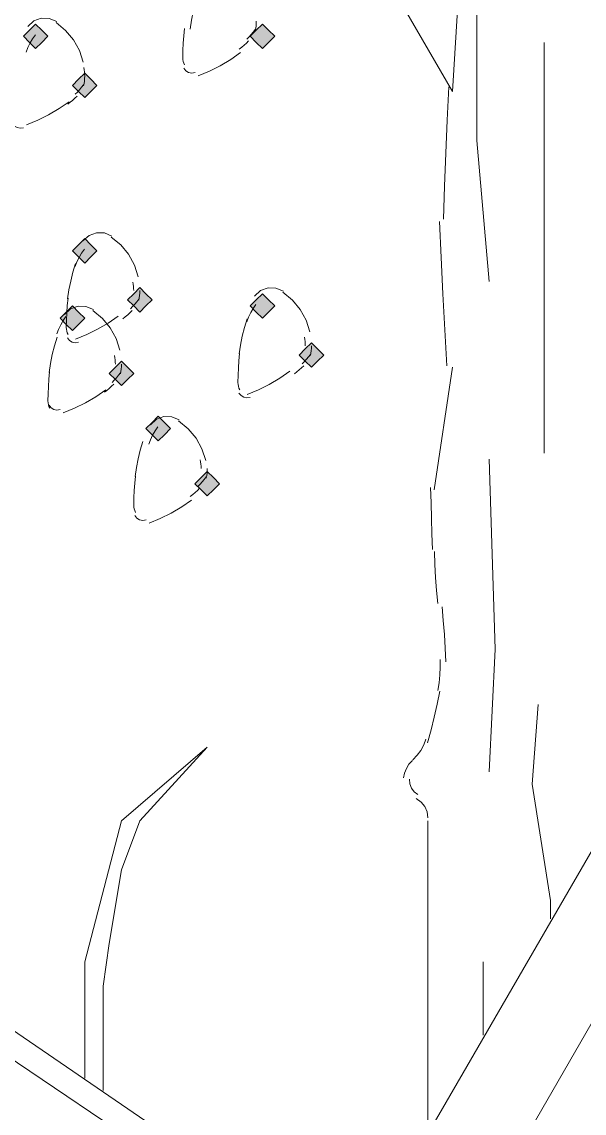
# Model space of a CAD drawing. Header units: millimetres. Extents: x 0 to 420, y 0 to 297.
# Drawn here: x 346.027 to 347.969, y 85.202 to 88.971 of the extents above; entities that cross this region are included whole.
import ezdxf

# ---------------------------------------------------------------- set-up
doc = ezdxf.new("R2010")
doc.units = ezdxf.units.MM

msp = doc.modelspace()

# ---------------------------------------------------------------- hatches: boundary and pattern name
for points in [[(346.075, 88.9635), (346.0538, 88.9423), (346.0327, 88.9212), (346.0538, 88.9), (346.075, 88.8788), (346.0962, 88.9), (346.1173, 88.9212), (346.0962, 88.9423), (346.075, 88.9635)], [(346.8582, 88.9635), (346.837, 88.9423), (346.8158, 88.9212), (346.837, 88.9), (346.8582, 88.8788), (346.8793, 88.9), (346.9005, 88.9212), (346.8793, 88.9423), (346.8582, 88.9635)], [(346.2443, 88.7942), (346.2232, 88.773), (346.202, 88.7518), (346.2232, 88.7307), (346.2443, 88.7095), (346.2655, 88.7307), (346.2867, 88.7518), (346.2655, 88.773), (346.2443, 88.7942)], [(346.2443, 88.2227), (346.2232, 88.2015), (346.202, 88.1803), (346.2232, 88.1592), (346.2443, 88.138), (346.2655, 88.1592), (346.2867, 88.1803), (346.2655, 88.2015), (346.2443, 88.2227)], [(346.4348, 88.0533), (346.4137, 88.0322), (346.3925, 88.011), (346.4137, 87.9898), (346.4348, 87.9687), (346.456, 87.9898), (346.4772, 88.011), (346.456, 88.0322), (346.4348, 88.0533)], [(346.8582, 88.0322), (346.837, 88.011), (346.8158, 87.9898), (346.837, 87.9687), (346.8582, 87.9475), (346.8793, 87.9687), (346.9005, 87.9898), (346.8793, 88.011), (346.8582, 88.0322)], [(346.202, 87.9898), (346.1808, 87.9687), (346.1597, 87.9475), (346.1808, 87.9263), (346.202, 87.9052), (346.2232, 87.9263), (346.2443, 87.9475), (346.2232, 87.9687), (346.202, 87.9898)], [(347.0275, 87.8628), (347.0063, 87.8417), (346.9852, 87.8205), (347.0063, 87.7993), (347.0275, 87.7782), (347.0487, 87.7993), (347.0698, 87.8205), (347.0487, 87.8417), (347.0275, 87.8628)], [(346.3713, 87.7993), (346.3502, 87.7782), (346.329, 87.757), (346.3502, 87.7358), (346.3713, 87.7147), (346.3925, 87.7358), (346.4137, 87.757), (346.3925, 87.7782), (346.3713, 87.7993)], [(346.4983, 87.6088), (346.4772, 87.5877), (346.456, 87.5665), (346.4772, 87.5453), (346.4983, 87.5242), (346.5195, 87.5453), (346.5407, 87.5665), (346.5195, 87.5877), (346.4983, 87.6088)], [(346.6677, 87.4183), (346.6465, 87.3972), (346.6253, 87.376), (346.6465, 87.3548), (346.6677, 87.3337), (346.6888, 87.3548), (346.71, 87.376), (346.6888, 87.3972), (346.6677, 87.4183)]]:
    msp.add_hatch(color=7).paths.add_polyline_path(points)

# ---------------------------------------------------------------- linework, layer by layer
at = {"lineweight": 13}
for points in [[(347.6413, 90.4028), (347.6202, 90.1065), (347.5778, 89.7467), (347.5567, 89.4503), (347.5355, 89.0693), (347.5143, 88.7307)], [(347.5143, 88.7307), (346.9005, 89.789), (347.1545, 89.9583), (347.5567, 89.2598)], [(347.6413, 88.0745), (347.599, 88.5613), (347.599, 89.0905), (347.7048, 89.7043)], [(346.6357, 89.0674), (346.6268, 89.0375), (346.6193, 89.0073), (346.6134, 88.9768), (346.6089, 88.946)], [(346.1479, 88.9722), (346.1219, 88.9831), (346.0946, 88.9837), (346.0689, 88.9743), (346.0479, 88.9556)], [(346.2391, 88.8316), (346.2259, 88.8722), (346.2055, 88.9091), (346.1784, 88.9416), (346.1454, 88.9685)], [(346.8335, 88.9408), (346.835, 88.949), (346.8361, 88.9574), (346.8368, 88.9657), (346.837, 88.9741)], [(346.074, 88.9269), (346.0642, 88.9129), (346.0557, 88.8982), (346.0484, 88.8828), (346.0425, 88.8668)], [(346.5891, 88.9478), (346.5864, 88.9227), (346.5845, 88.8975), (346.5834, 88.8723), (346.583, 88.8471)], [(346.8044, 88.9114), (346.812, 88.9193), (346.8194, 88.9274), (346.8265, 88.9358), (346.8333, 88.9444)], [(346.7783, 88.8772), (346.7867, 88.8837), (346.7949, 88.8906), (346.8029, 88.8978), (346.8106, 88.9052)], [(347.8318, 87.4818), (347.8318, 87.9263), (347.8318, 88.4767), (347.8318, 88.9)], [(346.583, 88.8471), (346.5834, 88.8406), (346.5846, 88.8343), (346.5865, 88.8281), (346.5892, 88.8222)], [(346.6359, 88.7852), (346.6749, 88.8009), (346.7125, 88.8195), (346.7486, 88.8408), (346.783, 88.8648)], [(346.2443, 88.7836), (346.2441, 88.7911), (346.2435, 88.7985), (346.2425, 88.8059), (346.2411, 88.8133)], [(346.5867, 88.811), (346.5938, 88.802), (346.6033, 88.7963), (346.6143, 88.7942), (346.6255, 88.796)], [(346.2408, 88.7503), (346.2424, 88.7586), (346.2435, 88.7668), (346.2441, 88.7752), (346.2443, 88.7836)], [(346.2117, 88.7209), (346.2193, 88.7288), (346.2267, 88.7369), (346.2338, 88.7453), (346.2406, 88.7539)], [(347.5025, 88.7463), (347.4968, 88.6321), (347.4917, 88.5178), (347.4872, 88.4035), (347.4832, 88.2892)], [(346.0433, 88.6158), (346.0822, 88.6316), (346.1198, 88.6501), (346.1559, 88.6715), (346.1904, 88.6955)], [(346.1857, 88.6867), (346.1941, 88.6933), (346.2023, 88.7001), (346.2102, 88.7073), (346.2179, 88.7147)], [(345.994, 88.6205), (346.0011, 88.6115), (346.0107, 88.6058), (346.0216, 88.6037), (346.0329, 88.6056)], [(347.4701, 88.2821), (347.4753, 88.1572), (347.4812, 88.0323), (347.4878, 87.9074), (347.4951, 87.7826)], [(346.3384, 88.2314), (346.3123, 88.2423), (346.2851, 88.2428), (346.2594, 88.2335), (346.2384, 88.2147)], [(346.4296, 88.0908), (346.4164, 88.1313), (346.396, 88.1683), (346.3689, 88.2007), (346.3359, 88.2277)], [(346.2433, 88.186), (346.2336, 88.1721), (346.225, 88.1573), (346.2178, 88.1419), (346.2118, 88.126)], [(346.2123, 88.1361), (346.2034, 88.1062), (346.196, 88.076), (346.19, 88.0455), (346.1855, 88.0147)], [(346.4137, 88.0428), (346.4135, 88.0502), (346.4129, 88.0577), (346.4118, 88.0651), (346.4104, 88.0725)], [(346.1869, 88.0164), (346.1843, 87.9913), (346.1824, 87.9662), (346.1812, 87.941), (346.1808, 87.9157)], [(346.4313, 88.0095), (346.4329, 88.0177), (346.434, 88.026), (346.4346, 88.0344), (346.4348, 88.0428)], [(346.931, 88.0409), (346.905, 88.0518), (346.8778, 88.0523), (346.8521, 88.043), (346.8311, 88.0243)], [(347.0223, 87.9003), (347.0091, 87.9408), (346.9886, 87.9778), (346.9616, 88.0102), (346.9285, 88.0372)], [(346.2749, 87.9774), (346.2488, 87.9883), (346.2216, 87.9888), (346.1959, 87.9795), (346.1749, 87.9607)], [(346.4022, 87.9801), (346.4099, 87.988), (346.4172, 87.9961), (346.4243, 88.0045), (346.4311, 88.0131)], [(346.836, 87.9955), (346.8262, 87.9816), (346.8177, 87.9668), (346.8104, 87.9514), (346.8045, 87.9355)], [(346.1798, 87.9532), (346.1701, 87.9392), (346.1615, 87.9245), (346.1543, 87.9091), (346.1483, 87.8931)], [(346.2126, 87.875), (346.2515, 87.8908), (346.2891, 87.9093), (346.3252, 87.9307), (346.3597, 87.9547)], [(346.3661, 87.8368), (346.3529, 87.8773), (346.3325, 87.9143), (346.3054, 87.9467), (346.2724, 87.9737)], [(346.3762, 87.9458), (346.3846, 87.9524), (346.3928, 87.9593), (346.4007, 87.9665), (346.4084, 87.9739)], [(346.805, 87.9456), (346.7961, 87.9157), (346.7887, 87.8855), (346.7827, 87.855), (346.7782, 87.8241)], [(346.1808, 87.9157), (346.1812, 87.9093), (346.1824, 87.9029), (346.1843, 87.8968), (346.187, 87.8909)], [(345.5882, 85.6615), (345.3553, 85.9155), (345.186, 86.5293), (344.8262, 87.4395), (344.043, 87.884), (344.8685, 87.5242), (345.0802, 86.995), (345.2707, 86.4235), (345.4188, 85.9578), (345.5882, 85.7673), (346.456, 85.1747), (346.583, 84.9207), (346.6888, 84.6878), (346.7735, 84.5185), (346.964, 84.328)], [(346.1488, 87.8821), (346.1399, 87.8522), (346.1325, 87.822), (346.1265, 87.7915), (346.122, 87.7606)], [(346.1846, 87.8797), (346.1917, 87.8707), (346.2012, 87.865), (346.2121, 87.8628), (346.2234, 87.8647)], [(347.0063, 87.8523), (347.0061, 87.8598), (347.0055, 87.8672), (347.0045, 87.8746), (347.0031, 87.882)], [(347.024, 87.819), (347.0255, 87.8272), (347.0266, 87.8355), (347.0273, 87.8439), (347.0275, 87.8523)], [(346.3502, 87.7887), (346.35, 87.7962), (346.3494, 87.8037), (346.3483, 87.8111), (346.3469, 87.8185)], [(346.3678, 87.7555), (346.3694, 87.7637), (346.3705, 87.772), (346.3711, 87.7804), (346.3713, 87.7887)], [(346.7796, 87.8259), (346.7769, 87.8008), (346.775, 87.7757), (346.7739, 87.7505), (346.7735, 87.7252)], [(346.9949, 87.7896), (347.0025, 87.7975), (347.0099, 87.8056), (347.017, 87.814), (347.0238, 87.8226)], [(346.1234, 87.7624), (346.1208, 87.7373), (346.1188, 87.7122), (346.1177, 87.687), (346.1173, 87.6617)], [(346.3387, 87.7261), (346.3464, 87.734), (346.3537, 87.7421), (346.3608, 87.7505), (346.3676, 87.7591)], [(346.8053, 87.6845), (346.8442, 87.7002), (346.8818, 87.7188), (346.9179, 87.7401), (346.9524, 87.7642)], [(346.9688, 87.7553), (346.9772, 87.7619), (346.9855, 87.7688), (346.9934, 87.776), (347.0011, 87.7834)], [(347.5143, 87.7782), (347.4508, 87.3548)], [(346.3127, 87.6918), (346.3211, 87.6984), (346.3293, 87.7053), (346.3372, 87.7125), (346.3449, 87.7199)], [(346.7735, 87.7252), (346.7739, 87.7188), (346.7751, 87.7125), (346.777, 87.7063), (346.7797, 87.7004)], [(346.1703, 87.621), (346.2092, 87.6367), (346.2468, 87.6553), (346.2829, 87.6766), (346.3174, 87.7007)], [(346.7772, 87.6892), (346.7843, 87.6802), (346.7938, 87.6745), (346.8048, 87.6723), (346.816, 87.6742)], [(346.1173, 87.6617), (346.1177, 87.6553), (346.1189, 87.649), (346.1208, 87.6428), (346.1235, 87.6369)], [(346.1211, 87.6468), (346.1282, 87.6379), (346.1377, 87.6321), (346.1486, 87.63), (346.1599, 87.6319)], [(346.5712, 87.5964), (346.5452, 87.6073), (346.5179, 87.6078), (346.4923, 87.5985), (346.4713, 87.5798)], [(346.4973, 87.5722), (346.4876, 87.5582), (346.479, 87.5435), (346.4718, 87.5281), (346.4658, 87.5121)], [(346.6624, 87.4558), (346.6493, 87.4963), (346.6288, 87.5333), (346.6017, 87.5657), (346.5687, 87.5927)], [(346.4452, 87.5222), (346.4363, 87.4924), (346.4288, 87.4622), (346.4229, 87.4316), (346.4184, 87.4008)], [(346.6465, 87.4289), (346.6463, 87.4364), (346.6457, 87.4439), (346.6447, 87.4513), (346.6432, 87.4587)], [(347.6413, 86.3812), (347.6625, 86.8045), (347.6413, 87.4607)], [(346.6641, 87.3957), (346.6657, 87.4039), (346.6668, 87.4122), (346.6674, 87.4205), (346.6677, 87.4289)], [(346.4197, 87.4026), (346.4171, 87.3775), (346.4152, 87.3523), (346.4141, 87.3271), (346.4137, 87.3019)], [(346.6351, 87.3663), (346.6427, 87.3741), (346.65, 87.3823), (346.6571, 87.3906), (346.6639, 87.3992)], [(346.609, 87.332), (346.6174, 87.3386), (346.6256, 87.3455), (346.6336, 87.3526), (346.6413, 87.3601)], [(347.4392, 87.3633), (347.4405, 87.3097), (347.4419, 87.256), (347.4435, 87.2024), (347.4451, 87.1488)], [(346.4137, 87.3019), (346.414, 87.2954), (346.4152, 87.2891), (346.4172, 87.283), (346.4199, 87.2771)], [(346.4666, 87.24), (346.5056, 87.2557), (346.5431, 87.2743), (346.5793, 87.2957), (346.6137, 87.3196)], [(346.4174, 87.2658), (346.4245, 87.2569), (346.434, 87.2511), (346.4449, 87.249), (346.4562, 87.2509)], [(347.452, 87.1424), (347.4537, 87.0972), (347.4563, 87.052), (347.4597, 87.0069), (347.464, 86.9619)], [(348.5092, 86.995), (341.9475, 75.6708)], [(347.4916, 86.7604), (347.4896, 86.808), (347.4867, 86.8556), (347.483, 86.9031), (347.4786, 86.9506)], [(347.4642, 86.662), (347.4682, 86.6886), (347.4707, 86.7154), (347.4719, 86.7422), (347.4717, 86.7691)], [(348.6785, 86.6987), (342.138, 75.3533)], [(347.428, 86.4816), (347.4406, 86.5256), (347.4519, 86.5699), (347.4618, 86.6145), (347.4704, 86.6595)], [(347.853, 85.8732), (347.853, 85.9367), (347.7895, 86.3388), (347.8107, 86.614)], [(347.3778, 86.4225), (347.3926, 86.438), (347.4051, 86.4551), (347.4153, 86.4738), (347.4228, 86.4938)], [(346.2443, 85.3228), (346.2443, 85.725), (346.3713, 86.2118), (346.6677, 86.4658)], [(346.6677, 86.4658), (346.4348, 86.2118), (346.3713, 86.0425), (346.329, 85.7885), (346.3078, 85.6403), (346.3078, 85.2805)], [(347.3761, 86.4198), (347.3644, 86.4071), (347.3553, 86.3925), (347.349, 86.3766), (347.3456, 86.3596)], [(347.3665, 86.3551), (347.3672, 86.339), (347.3725, 86.3243), (347.382, 86.3117), (347.395, 86.3023)], [(347.4297, 86.2224), (347.4269, 86.2427), (347.4188, 86.2611), (347.4061, 86.2766), (347.3893, 86.2884)], [(347.4297, 86.2118), (347.4297, 85.1535)], [(343.9795, 86.0213), (344.5933, 85.9578), (345.5882, 85.6615), (346.4348, 85.09), (346.5618, 84.7725), (346.6888, 84.4973), (346.8158, 84.3915), (346.9217, 84.2645)], [(347.6202, 85.471), (347.6202, 85.5133), (347.6202, 85.725)]]:
    msp.add_lwpolyline(points, dxfattribs=at)
at = {"lineweight": 0}
for points in [[(346.075, 88.9635), (346.0538, 88.9423), (346.0327, 88.9212), (346.0538, 88.9), (346.075, 88.8788), (346.0962, 88.9), (346.1173, 88.9212), (346.0962, 88.9423)], [(346.8582, 88.9635), (346.837, 88.9423), (346.8158, 88.9212), (346.837, 88.9), (346.8582, 88.8788), (346.8793, 88.9), (346.9005, 88.9212), (346.8793, 88.9423)], [(346.2443, 88.7942), (346.2232, 88.773), (346.202, 88.7518), (346.2232, 88.7307), (346.2443, 88.7095), (346.2655, 88.7307), (346.2867, 88.7518), (346.2655, 88.773)], [(346.2443, 88.2227), (346.2232, 88.2015), (346.202, 88.1803), (346.2232, 88.1592), (346.2443, 88.138), (346.2655, 88.1592), (346.2867, 88.1803), (346.2655, 88.2015)], [(346.4348, 88.0533), (346.4137, 88.0322), (346.3925, 88.011), (346.4137, 87.9898), (346.4348, 87.9687), (346.456, 87.9898), (346.4772, 88.011), (346.456, 88.0322)], [(346.8582, 88.0322), (346.837, 88.011), (346.8158, 87.9898), (346.837, 87.9687), (346.8582, 87.9475), (346.8793, 87.9687), (346.9005, 87.9898), (346.8793, 88.011)], [(346.202, 87.9898), (346.1808, 87.9687), (346.1597, 87.9475), (346.1808, 87.9263), (346.202, 87.9052), (346.2232, 87.9263), (346.2443, 87.9475), (346.2232, 87.9687)], [(347.0275, 87.8628), (347.0063, 87.8417), (346.9852, 87.8205), (347.0063, 87.7993), (347.0275, 87.7782), (347.0487, 87.7993), (347.0698, 87.8205), (347.0487, 87.8417)], [(346.3713, 87.7993), (346.3502, 87.7782), (346.329, 87.757), (346.3502, 87.7358), (346.3713, 87.7147), (346.3925, 87.7358), (346.4137, 87.757), (346.3925, 87.7782)], [(346.4983, 87.6088), (346.4772, 87.5877), (346.456, 87.5665), (346.4772, 87.5453), (346.4983, 87.5242), (346.5195, 87.5453), (346.5407, 87.5665), (346.5195, 87.5877)], [(346.6677, 87.4183), (346.6465, 87.3972), (346.6253, 87.376), (346.6465, 87.3548), (346.6677, 87.3337), (346.6888, 87.3548), (346.71, 87.376), (346.6888, 87.3972)]]:
    msp.add_lwpolyline(points, close=True, dxfattribs=at)

doc.saveas('drawing.dxf')
